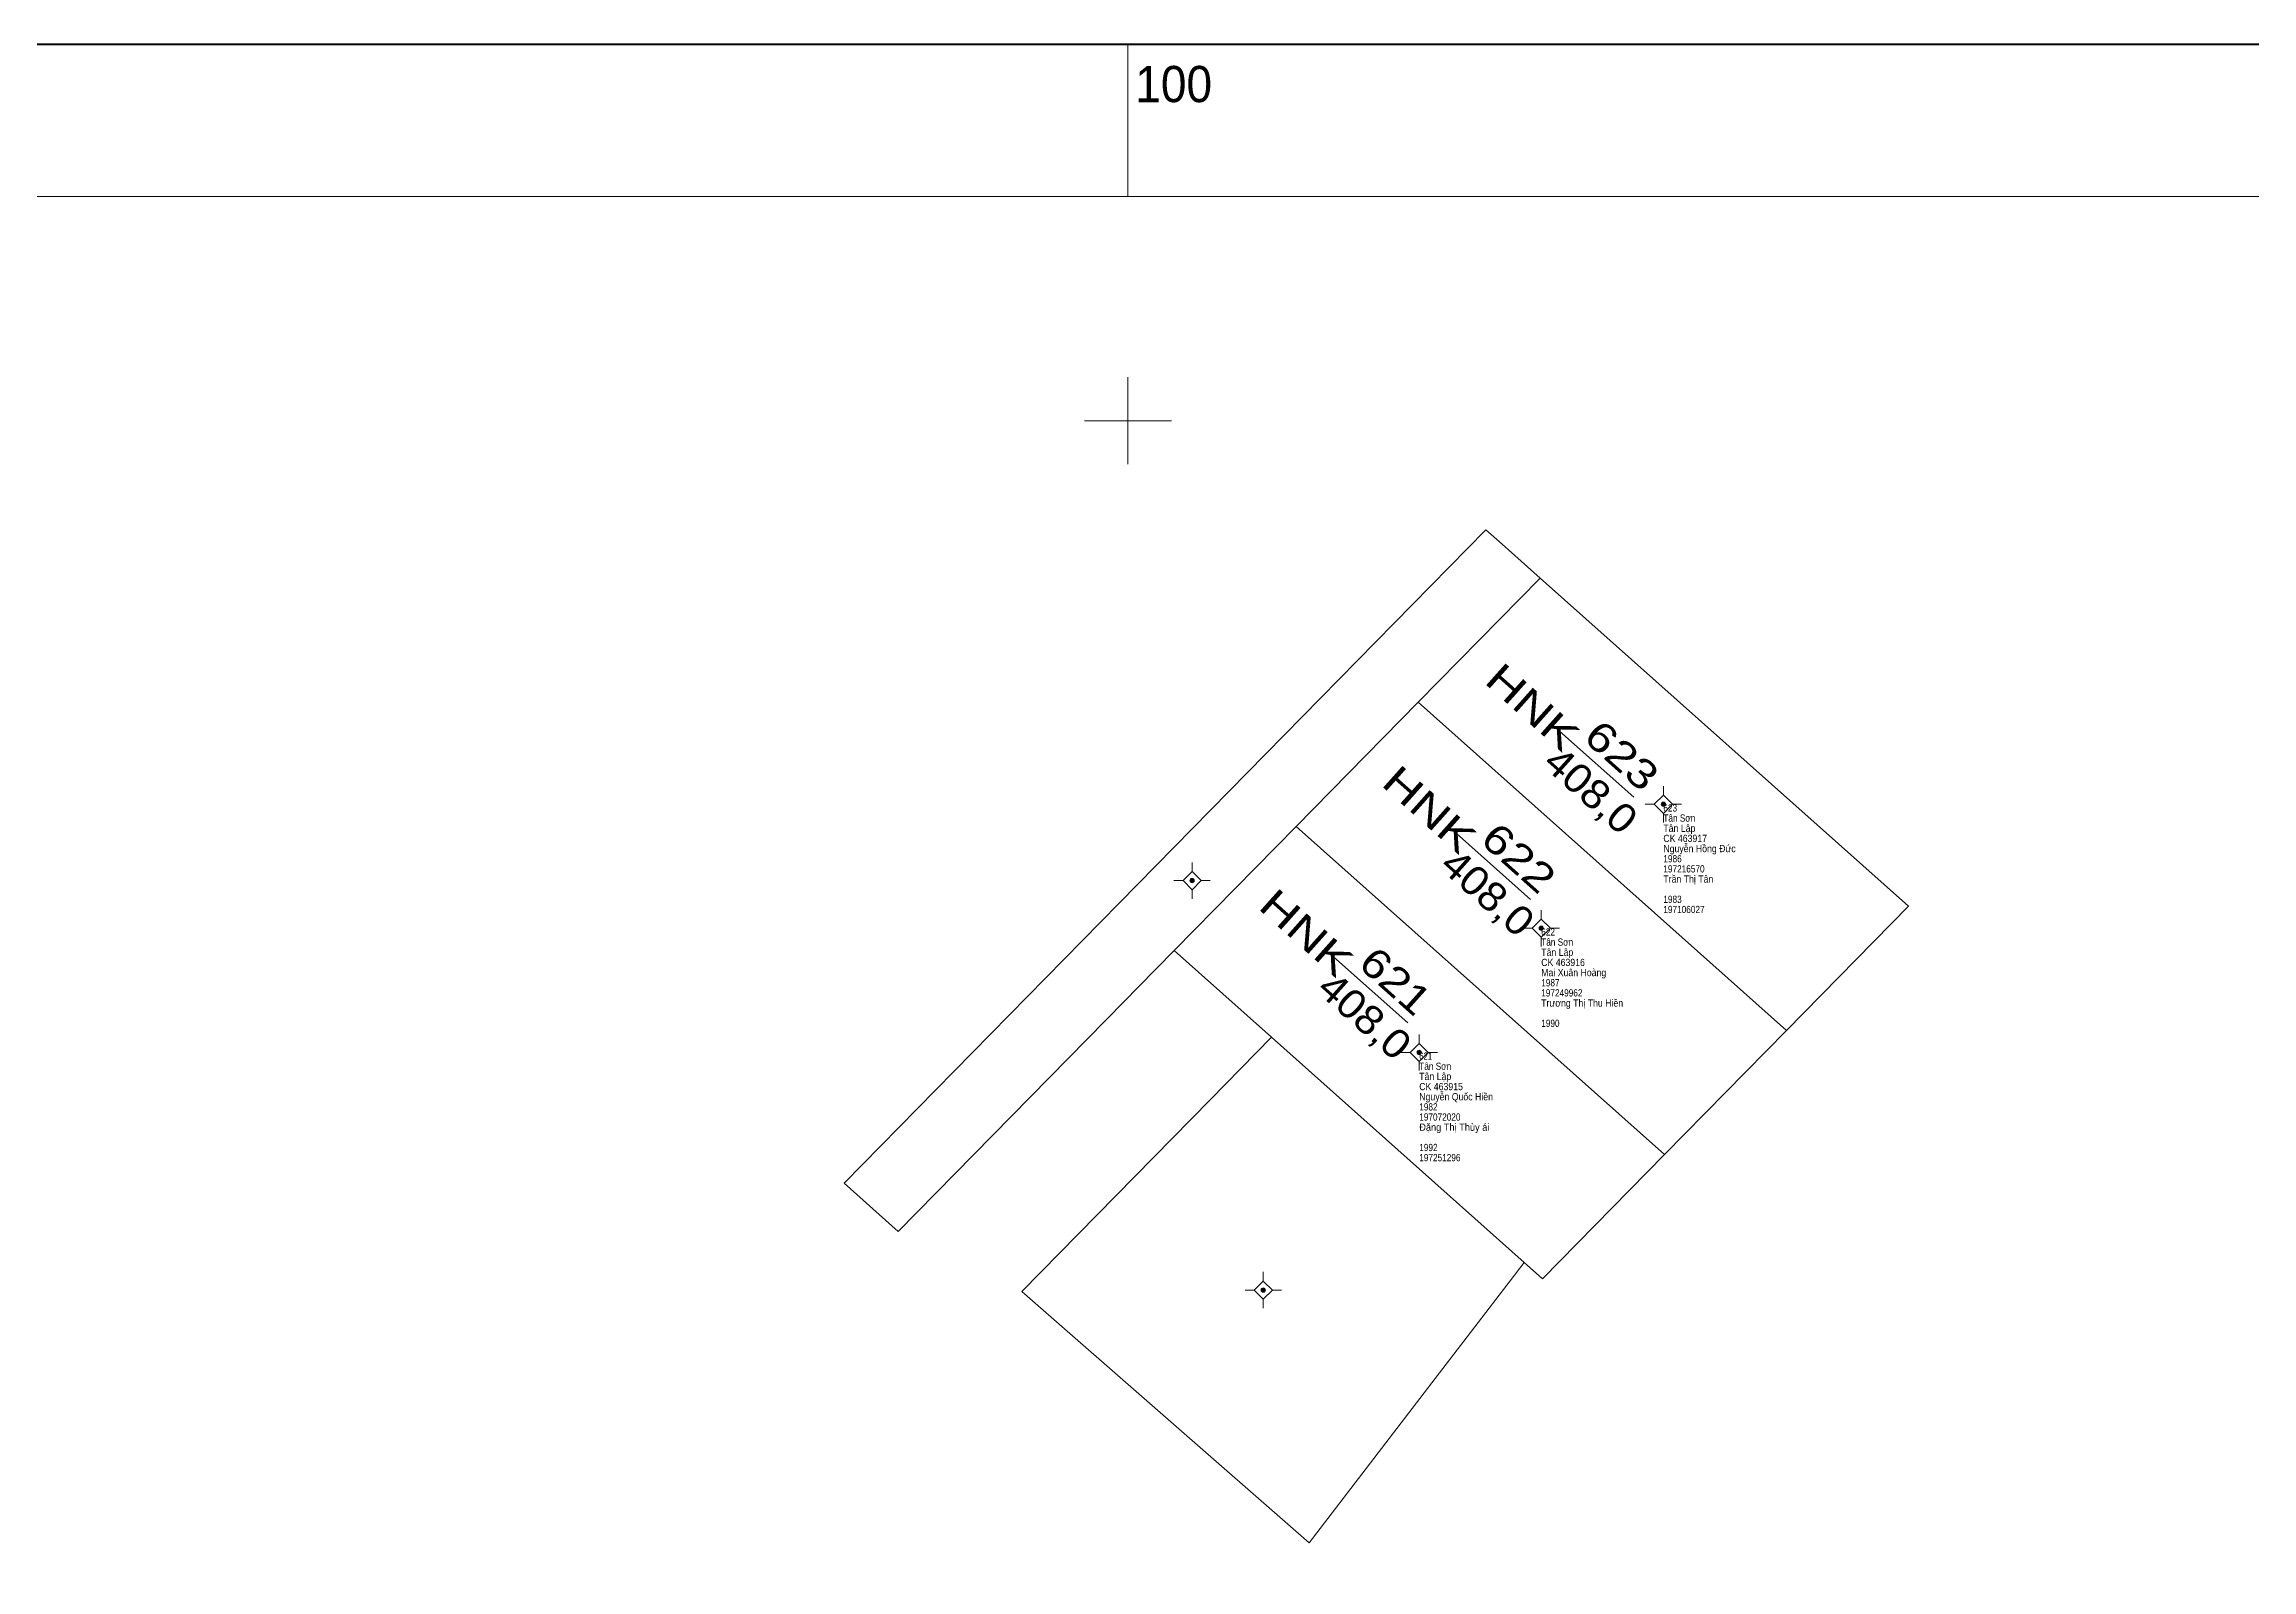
# Model space of a CAD drawing. Header units: metres. Extents: x 547873 to 548420, y 1837499 to 1838035.
# Drawn here: x 548025.3 to 548177.5, y 1837920.8 to 1838026 of the extents above; entities that cross this region are included whole.
import ezdxf
from ezdxf.enums import TextEntityAlignment as Align

# ---------------------------------------------------------------- set-up
doc = ezdxf.new("R2010")
doc.units = ezdxf.units.M
doc.header["$LTSCALE"] = 0.2
for name, color, linetype, lineweight in [('10', 7, 'Continuous', 13), ('11', 7, 'Continuous', 13), ('13', 7, 'Continuous', 13), ('23', 7, 'Continuous', 13), ('63', 7, 'Continuous', 13)]:
    doc.layers.add(name, color=color, linetype=linetype, lineweight=lineweight)
for name, color, linetype in [('15', 7, 'Continuous'), ('2', 7, 'Continuous'), ('4', 7, 'Continuous')]:
    doc.layers.add(name, color=color, linetype=linetype)

msp = doc.modelspace()

# ---------------------------------------------------------------- hatches: boundary and pattern name
at = {"layer": '11'}
for points in [[(548137.0598, 1837973.55, 1), (548136.7597, 1837973.55, 1)], [(548104.5698, 1837968.29, 1), (548104.2697, 1837968.29, 1)], [(548128.6398, 1837965, 1), (548128.3398, 1837965, 1)], [(548120.2298, 1837956.44, 1), (548119.9298, 1837956.44, 1)], [(548109.4798, 1837940.06, 1), (548109.1798, 1837940.06, 1)]]:
    msp.add_hatch(color=256, dxfattribs=at).paths.add_polyline_path(points)

# ---------------------------------------------------------------- linework, layer by layer
at = {"layer": '10'}
for p, q in [((548120.01, 1837980.59), (548145.39, 1837957.96)), ((548111.6, 1837972.03), (548136.98, 1837949.4)), ((548103.19, 1837963.47), (548109.89, 1837957.49)), ((548109.89, 1837957.49), (548127.32, 1837941.95)), ((548136.98, 1837949.4), (548145.39, 1837957.96))]:
    msp.add_line(p, q, dxfattribs=at)
for points in [[(548128.42, 1837989.15), (548153.8, 1837966.53), (548145.39, 1837957.96)], [(548109.89, 1837957.49), (548105.67, 1837953.18), (548092.69, 1837939.95), (548112.48, 1837922.63), (548121.7, 1837934.64), (548126.35, 1837940.69), (548127.32, 1837941.95)], [(548127.32, 1837941.95), (548128.57, 1837940.84), (548136.98, 1837949.4)]]:
    msp.add_lwpolyline(points, dxfattribs=at)
at = {"layer": '11'}
for p, q in [((548136.91, 1837974.8), (548136.91, 1837974.18)), ((548136.28, 1837973.55), (548135.66, 1837973.55)), ((548136.91, 1837972.92), (548136.91, 1837972.3)), ((548138.16, 1837973.55), (548137.54, 1837973.55)), ((548104.42, 1837969.54), (548104.42, 1837968.92)), ((548103.8, 1837968.29), (548103.17, 1837968.29)), ((548105.67, 1837968.29), (548105.04, 1837968.29)), ((548104.42, 1837967.66), (548104.42, 1837967.04)), ((548127.86, 1837965), (548127.24, 1837965)), ((548128.49, 1837966.25), (548128.49, 1837965.62)), ((548129.74, 1837965), (548129.12, 1837965)), ((548128.49, 1837964.38), (548128.49, 1837963.75)), ((548120.08, 1837957.69), (548120.08, 1837957.06)), ((548119.46, 1837956.44), (548118.83, 1837956.44)), ((548120.08, 1837955.82), (548120.08, 1837955.19)), ((548121.33, 1837956.44), (548120.7, 1837956.44)), ((548109.33, 1837941.31), (548109.33, 1837940.68)), ((548108.7, 1837940.06), (548108.08, 1837940.06)), ((548109.33, 1837939.44), (548109.33, 1837938.81)), ((548110.58, 1837940.06), (548109.96, 1837940.06))]:
    msp.add_line(p, q, dxfattribs=at)
for points in [[(548136.91, 1837974.18), (548136.28, 1837973.55), (548136.91, 1837972.92), (548137.54, 1837973.55)], [(548104.42, 1837968.92), (548103.8, 1837968.29), (548104.42, 1837967.66), (548105.04, 1837968.29)], [(548128.49, 1837965.62), (548127.86, 1837965), (548128.49, 1837964.38), (548129.12, 1837965)], [(548120.08, 1837957.06), (548119.46, 1837956.44), (548120.08, 1837955.82), (548120.7, 1837956.44)], [(548109.33, 1837940.68), (548108.7, 1837940.06), (548109.33, 1837939.44), (548109.96, 1837940.06)]]:
    msp.add_lwpolyline(points, close=True, dxfattribs=at)
for centre in [(548136.9097, 1837973.55), (548104.4198, 1837968.29), (548128.4898, 1837965), (548120.0798, 1837956.44), (548109.3298, 1837940.06)]:
    msp.add_circle(centre, 0.15, dxfattribs=at)
at = {"layer": '13'}
for p, q in [((548129.76, 1837978.6), (548134.87, 1837974.04)), ((548122.65, 1837971.54), (548127.76, 1837966.98)), ((548114.17, 1837963.04), (548119.29, 1837958.48))]:
    msp.add_line(p, q, dxfattribs=at)
at = {"layer": '23'}
for p, q in [((548120.01, 1837980.59), (548128.42, 1837989.15)), ((548111.6, 1837972.03), (548120.01, 1837980.59)), ((548103.19, 1837963.47), (548111.6, 1837972.03))]:
    msp.add_line(p, q, dxfattribs=at)
for points in [[(548084.16, 1837944.09), (548080.43, 1837947.44), (548124.68, 1837992.48)], [(548124.68, 1837992.48), (548125.58, 1837991.67), (548126.67, 1837990.71), (548128.42, 1837989.15)], [(548084.16, 1837944.09), (548099.79, 1837960), (548100.71, 1837960.95), (548103.19, 1837963.47)]]:
    msp.add_lwpolyline(points, dxfattribs=at)
at = {"layer": '63'}
for p, q in [((548100, 1838015.46), (548100, 1838025.96)), ((548100, 1837997), (548100, 1838003)), ((548097, 1838000), (548103, 1838000))]:
    msp.add_line(p, q, dxfattribs=at)
at = {"layer": '63', "lineweight": 70}
msp.add_lwpolyline([(547873.07, 1838025.96), (548419.85, 1838025.96), (548419.85, 1837499.44), (547873.07, 1837499.44)], close=True, dxfattribs=at)
at = {"layer": '63'}
msp.add_lwpolyline([(547883.57, 1838015.46), (548409.35, 1838015.46), (548409.35, 1837509.94), (547883.57, 1837509.94)], close=True, dxfattribs=at)

# ---------------------------------------------------------------- texts
at = {"layer": '13'}
for s, width, p in [('623', 1.25, (548133.3795, 1837976.1737)), ('622', 1.25, (548126.2695, 1837969.108)), ('621', 1.2, (548117.7795, 1837960.6193))]:
    msp.add_text(s, height=2, rotation=318.278, dxfattribs=dict(at, width=width)).set_placement(p, align=Align.CENTER)
at = {"layer": '15'}
for s, width, p in [('Tân Sơn', 0.85, (548136.91, 1837972.35)), ('623', 0.85, (548136.91, 1837973.05)), ('Tân Lập', 0.9, (548136.91, 1837971.65)), ('CK 463917', 0.9, (548136.91, 1837970.95)), ('1986', 0.85, (548136.91, 1837969.55)), ('Nguyễn Hồng Đức', 0.9, (548136.91, 1837970.25)), ('Trần Thị Tân', 0.9, (548136.91, 1837968.15)), ('197216570', 0.85, (548136.91, 1837968.85)), ('1983', 0.85, (548136.91, 1837966.75)), ('197106027', 0.85, (548136.91, 1837966.05)), ('622', 0.85, (548128.49, 1837964.5)), ('Tân Sơn', 0.85, (548128.49, 1837963.8)), ('Tân Lập', 0.9, (548128.49, 1837963.1)), ('CK 463916', 0.9, (548128.49, 1837962.4)), ('Mai Xuân Hoàng', 0.9, (548128.49, 1837961.7)), ('1987', 0.85, (548128.49, 1837961)), ('197249962', 0.85, (548128.49, 1837960.3)), ('Trương Thị Thu Hiền', 0.9, (548128.49, 1837959.6)), ('1990', 0.85, (548128.49, 1837958.2)), ('621', 0.8, (548120.08, 1837955.94)), ('Tân Sơn', 0.85, (548120.08, 1837955.24)), ('Tân Lập', 0.9, (548120.08, 1837954.54)), ('CK 463915', 0.9, (548120.08, 1837953.84)), ('1982', 0.85, (548120.08, 1837952.44)), ('Nguyễn Quốc Hiền', 0.9, (548120.08, 1837953.14)), ('Đặng Thị Thùy ái', 0.95, (548120.08, 1837951.04)), ('197072020', 0.85, (548120.08, 1837951.74)), ('1992', 0.85, (548120.08, 1837949.64)), ('197251296', 0.85, (548120.08, 1837948.94))]:
    msp.add_text(s, height=0.5, dxfattribs=dict(at, width=width)).set_placement(p)
at = {"layer": '2', "width": 1.3}
for p in [(548129.969, 1837977.0701), (548122.859, 1837970.0101), (548114.379, 1837961.5101)]:
    msp.add_text('HNK', height=2, rotation=318.278, dxfattribs=at).set_placement(p, align=Align.RIGHT)
at = {"layer": '4', "width": 1.1}
for p in [(548131.2545, 1837973.7826), (548124.1445, 1837966.7226), (548115.6645, 1837958.2226)]:
    msp.add_text('408,0', height=2, rotation=318.278, dxfattribs=at).set_placement(p, align=Align.CENTER)
at = {"layer": '63', "width": 0.95}
msp.add_text('100', height=2.5, dxfattribs=at).set_placement((548100.5, 1838021.96))

doc.saveas('drawing.dxf')
